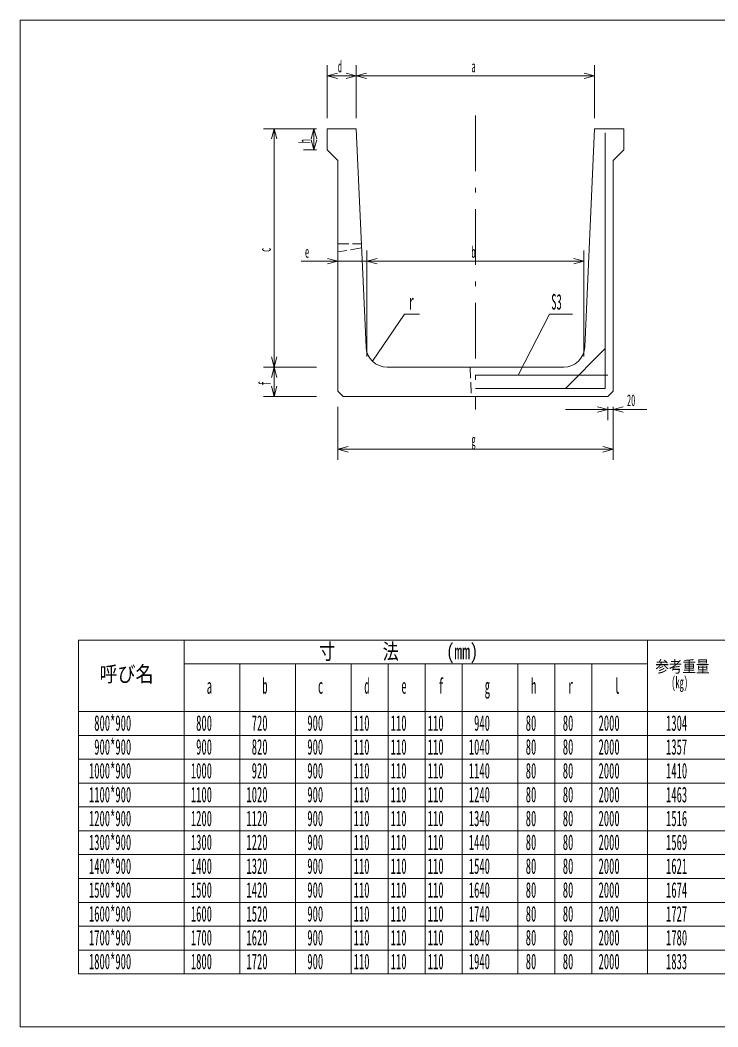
# Model space of a CAD drawing. Units: millimetres, scale not verified. Extents: x 74 to 5614, y 79 to 3879.
# Drawn here: x 74 to 2709, y 79 to 3879 of the extents above; entities that cross this region are included whole.
import ezdxf
from ezdxf.enums import TextEntityAlignment as Align

# ---------------------------------------------------------------- set-up
doc = ezdxf.new("R2010")
doc.units = ezdxf.units.MM
doc.header["$LTSCALE"] = 7
doc.linetypes.add('USER1', pattern=[50.5, 30, -9, 2.5, -9])
doc.linetypes.add('USER2', pattern=[8, 6, -2])
doc.layers.add('1', color=7, linetype='Continuous', lineweight=18)
doc.styles.add('ＭＳ ゴシック', font='')
doc.styles.get('ＭＳ ゴシック').set_extended_font_data('MS Gothic')

msp = doc.modelspace()

# ---------------------------------------------------------------- linework, layer by layer
at = {"layer": '1'}
for p, q in [((73.5, 3879), (5613.5, 3879)), ((73.5, 79), (73.5, 3879)), ((1233.5, 3709), (1233.5, 3509)), ((1343.5, 3709), (1343.5, 3509)), ((1343.5, 3709), (1343.5, 3509)), ((2243.5, 3709), (2243.5, 3509)), ((1233.5, 3669), (1272.137, 3679.353)), ((1343.5, 3669), (1233.5, 3669)), ((1233.5, 3669), (1272.137, 3658.647)), ((1343.5, 3669), (1304.863, 3679.353)), ((1343.5, 3669), (1304.863, 3658.647)), ((1343.5, 3669), (1382.137, 3679.353)), ((1343.5, 3669), (2243.5, 3669)), ((1343.5, 3669), (1382.137, 3658.647)), ((2243.5, 3669), (2204.863, 3679.353)), ((2243.5, 3669), (2204.863, 3658.647)), ((993.5, 3469), (1193.5, 3469)), ((1033.5, 3469), (1023.147, 3430.363)), ((1033.5, 3469), (1033.5, 2569)), ((1033.5, 3469), (1043.853, 3430.363)), ((1143.5, 3469), (1193.5, 3469)), ((1183.5, 3469), (1173.147, 3430.363)), ((1183.5, 3469), (1183.5, 3389)), ((1183.5, 3469), (1193.853, 3430.363)), ((1233.5, 3469), (1343.5, 3469)), ((1233.5, 3469), (1233.5, 3389)), ((1380.102, 2645.448), (1343.5, 3469)), ((2243.5, 3469), (2206.898, 2645.448)), ((2243.5, 3469), (2353.5, 3469)), ((2353.5, 3389), (2353.5, 3469)), ((1183.5, 3389), (1173.147, 3427.637)), ((1183.5, 3389), (1193.853, 3427.637)), ((2283.5, 2489), (2283.5, 3454)), ((1143.5, 3389), (1193.5, 3389)), ((1233.5, 3389), (1273.5, 3349)), ((2313.5, 3349), (2353.5, 3389)), ((1273.5, 3349), (1273.5, 2479)), ((2313.5, 3349), (2313.5, 2479)), ((1273.5, 3009), (1273.5, 2609)), ((1383.5, 3009), (1383.5, 2609)), ((1383.5, 3009), (1383.5, 2609)), ((2203.5, 3009), (2203.5, 2609)), ((1543.5, 2969), (1134.564, 2969)), ((1273.5, 2969), (1234.863, 2979.353)), ((1273.5, 2969), (1234.863, 2958.647)), ((1383.5, 2969), (1422.137, 2979.353)), ((1383.5, 2969), (1422.137, 2979.353)), ((1383.5, 2969), (2203.5, 2969)), ((1383.5, 2969), (1422.137, 2958.647)), ((1383.5, 2969), (1422.137, 2958.647)), ((2203.5, 2969), (2164.863, 2979.353)), ((2203.5, 2969), (2164.863, 2958.647)), ((1404.68, 2591.232), (1525.082, 2769)), ((1525.082, 2769), (1582.445, 2769)), ((1955.358, 2539), (2073.014, 2769)), ((2073.014, 2769), (2159.86, 2769)), ((2133.5, 2489), (2283.5, 2639)), ((1033.5, 2569), (1023.147, 2607.637)), ((1033.5, 2569), (1043.853, 2607.637)), ((993.5, 2569), (1193.5, 2569)), ((993.5, 2569), (1193.5, 2569)), ((1033.5, 2569), (1023.147, 2530.363)), ((1033.5, 2569), (1033.5, 2459)), ((1033.5, 2569), (1043.853, 2530.363)), ((2126.977, 2569), (1460.023, 2569)), ((1793.5, 2539), (2293.5, 2539)), ((1033.5, 2459), (1023.147, 2497.637)), ((1033.5, 2459), (1043.853, 2497.637)), ((1273.5, 2479), (1293.5, 2459)), ((1793.5, 2489), (2283.5, 2489)), ((2293.5, 2459), (2313.5, 2479)), ((993.5, 2459), (1193.5, 2459)), ((1293.5, 2459), (2293.5, 2459)), ((1273.5, 2219), (1273.5, 2419)), ((2440.969, 2409), (2133.5, 2409)), ((2293.5, 2409), (2254.863, 2419.353)), ((2293.5, 2409), (2254.863, 2398.647)), ((2293.5, 2369), (2293.5, 2419)), ((2313.5, 2409), (2352.137, 2419.353)), ((2313.5, 2219), (2313.5, 2419)), ((2313.5, 2369), (2313.5, 2419)), ((2313.5, 2409), (2352.137, 2398.647)), ((1273.5, 2259), (1312.137, 2269.353)), ((1273.5, 2259), (2313.5, 2259)), ((1273.5, 2259), (1312.137, 2248.647)), ((2313.5, 2259), (2274.863, 2269.353)), ((2313.5, 2259), (2274.863, 2248.647)), ((343.5, 1539), (293.5, 1539)), ((293.5, 1539), (293.5, 729)), ((343.5, 1539), (1113.5, 1539)), ((693.5, 1539), (693.5, 729)), ((1183.5, 1539), (1113.5, 1539)), ((1183.5, 1539), (3583.5, 1539)), ((2443.5, 1539), (2443.5, 1179)), ((693.5, 1449), (833.5, 1449)), ((903.5, 1449), (693.5, 1449)), ((903.5, 1449), (1008.5, 1449)), ((903.5, 1449), (903.5, 729)), ((973.5, 1449), (1113.5, 1449)), ((1183.5, 1449), (1113.5, 1449)), ((1113.5, 1449), (1113.5, 729)), ((1183.5, 1449), (1743.5, 1449)), ((1323.5, 1449), (1323.5, 279)), ((1463.5, 1449), (1463.5, 279)), ((1603.5, 1449), (1603.5, 279)), ((1953.5, 1449), (1743.5, 1449)), ((1743.5, 1449), (1743.5, 279)), ((1813.5, 1449), (2093.5, 1449)), ((1953.5, 1449), (1953.5, 279)), ((2093.5, 1449), (2233.5, 1449)), ((2093.5, 1449), (2093.5, 279)), ((2233.5, 1449), (2443.5, 1449)), ((2233.5, 1449), (2233.5, 729)), ((343.5, 1269), (293.5, 1269)), ((343.5, 1269), (833.5, 1269)), ((693.5, 1269), (903.5, 1269)), ((903.5, 1269), (1008.5, 1269)), ((973.5, 1269), (1113.5, 1269)), ((1183.5, 1269), (1113.5, 1269)), ((1183.5, 1269), (1743.5, 1269)), ((1953.5, 1269), (1743.5, 1269)), ((1813.5, 1269), (2093.5, 1269)), ((2093.5, 1269), (2233.5, 1269)), ((2233.5, 1269), (2443.5, 1269)), ((2443.5, 1269), (2743.5, 1269)), ((293.5, 1179), (3863.5, 1179)), ((2443.5, 1179), (2443.5, 729)), ((293.5, 1089), (3863.5, 1089)), ((293.5, 999), (3863.5, 999)), ((293.5, 909), (3863.5, 909)), ((293.5, 819), (3863.5, 819)), ((293.5, 729), (293.5, 549)), ((293.5, 729), (3863.5, 729)), ((693.5, 729), (693.5, 549)), ((903.5, 729), (903.5, 549)), ((1113.5, 549), (1113.5, 729)), ((2233.5, 729), (2233.5, 549)), ((2443.5, 729), (2443.5, 549)), ((293.5, 639), (3863.5, 639)), ((293.5, 549), (293.5, 369)), ((293.5, 549), (3863.5, 549)), ((693.5, 549), (693.5, 369)), ((903.5, 549), (903.5, 369)), ((1113.5, 549), (1113.5, 369)), ((2233.5, 549), (2233.5, 369)), ((2443.5, 549), (2443.5, 369)), ((293.5, 459), (3863.5, 459)), ((293.5, 369), (293.5, 279)), ((293.5, 369), (3863.5, 369)), ((693.5, 369), (693.5, 279)), ((903.5, 369), (903.5, 279)), ((1113.5, 369), (1113.5, 279)), ((2233.5, 369), (2233.5, 279)), ((2443.5, 369), (2443.5, 279)), ((293.5, 279), (3863.5, 279)), ((5613.5, 79), (73.5, 79))]:
    msp.add_line(p, q, dxfattribs=at)
at = {"layer": '1', "linetype": 'USER1'}
msp.add_line((1793.5, 3519), (1793.5, 2409), dxfattribs=at)
at = {"layer": '1', "linetype": 'USER2'}
for p, q in [((1273.5, 3034), (1362.833, 3034)), ((1363.5, 3019), (1273.5, 3004)), ((1773.5, 2569), (1778.5, 2459))]:
    msp.add_line(p, q, dxfattribs=at)
at = {"layer": '1'}
for centre, start, end in [((1460.023, 2649), 182.5448, 270), ((2126.977, 2649), 270, 357.4552)]:
    msp.add_arc(centre, 80, start, end, dxfattribs=at)

# ---------------------------------------------------------------- texts
at = {"layer": '1', "style": 'ＭＳ ゴシック'}
for s, height, width, p in [('d', 43.99, 0.5, (1273.5, 3669)), ('a', 43.99, 0.5, (1778.5, 3669)), ('e', 43.99, 0.5, (1149.564, 2969)), ('b', 43.99, 0.5, (1778.5, 2969)), ('r', 58.65, 0.5, (1542.445, 2769)), ('S3', 58.65, 0.5, (2079.86, 2769)), ('20', 43.99, 0.5, (2365.969, 2409)), ('g', 43.99, 0.5, (1778.5, 2259)), ('寸\u3000\u3000\u3000法\u3000\u3000\u3000(mm)', 58.65, 0.75, (1203.5, 1449)), ('呼び名', 58.65, 0.85, (373.5, 1364)), ('参考重量', 43.99, 0.85, (2473.5, 1404)), ('(kg)', 43.99, 0.5, (2533.5, 1344)), ('a', 58.65, 0.5, (778.5, 1319)), ('b', 58.65, 0.5, (988.5, 1319)), ('c', 58.65, 0.5, (1198.5, 1319)), ('d', 58.65, 0.5, (1373.5, 1319)), ('e', 58.65, 0.5, (1513.5, 1319)), ('f', 58.65, 0.5, (1653.5, 1319)), ('g', 58.65, 0.5, (1828.5, 1319)), ('h', 58.65, 0.5, (2003.5, 1319)), ('r', 58.65, 0.5, (2143.5, 1319)), ('l', 58.65, 0.5, (2318.5, 1319)), ('800*900', 58.65, 0.5, (353.5, 1179)), ('800', 58.65, 0.5, (738.5, 1179)), ('720', 58.65, 0.5, (948.5, 1179)), ('900', 58.65, 0.5, (1158.5, 1179)), ('110', 58.65, 0.5, (1333.5, 1179)), ('110', 58.65, 0.5, (1473.5, 1179)), ('110', 58.65, 0.5, (1613.5, 1179)), ('940', 58.65, 0.5, (1788.5, 1179)), ('80', 58.65, 0.5, (1983.5, 1179)), ('80', 58.65, 0.5, (2123.5, 1179)), ('2000', 58.65, 0.5, (2258.5, 1179)), ('1304', 58.65, 0.5, (2513.5, 1179)), ('900*900', 58.65, 0.5, (353.5, 1089)), ('900', 58.65, 0.5, (738.5, 1089)), ('820', 58.65, 0.5, (948.5, 1089)), ('900', 58.65, 0.5, (1158.5, 1089)), ('110', 58.65, 0.5, (1333.5, 1089)), ('110', 58.65, 0.5, (1473.5, 1089)), ('110', 58.65, 0.5, (1613.5, 1089)), ('1040', 58.65, 0.5, (1768.5, 1089)), ('80', 58.65, 0.5, (1983.5, 1089)), ('80', 58.65, 0.5, (2123.5, 1089)), ('2000', 58.65, 0.5, (2258.5, 1089)), ('1357', 58.65, 0.5, (2513.5, 1089)), ('1000*900', 58.65, 0.5, (333.5, 999)), ('1000', 58.65, 0.5, (718.5, 999)), ('920', 58.65, 0.5, (948.5, 999)), ('900', 58.65, 0.5, (1158.5, 999)), ('110', 58.65, 0.5, (1333.5, 999)), ('110', 58.65, 0.5, (1473.5, 999)), ('110', 58.65, 0.5, (1613.5, 999)), ('1140', 58.65, 0.5, (1768.5, 999)), ('80', 58.65, 0.5, (1983.5, 999)), ('80', 58.65, 0.5, (2123.5, 999)), ('2000', 58.65, 0.5, (2258.5, 999)), ('1410', 58.65, 0.5, (2513.5, 999)), ('1100*900', 58.65, 0.5, (333.5, 909)), ('1100', 58.65, 0.5, (718.5, 909)), ('1020', 58.65, 0.5, (928.5, 909)), ('900', 58.65, 0.5, (1158.5, 909)), ('110', 58.65, 0.5, (1333.5, 909)), ('110', 58.65, 0.5, (1473.5, 909)), ('110', 58.65, 0.5, (1613.5, 909)), ('1240', 58.65, 0.5, (1768.5, 909)), ('80', 58.65, 0.5, (1983.5, 909)), ('80', 58.65, 0.5, (2123.5, 909)), ('2000', 58.65, 0.5, (2258.5, 909)), ('1463', 58.65, 0.5, (2513.5, 909)), ('1200*900', 58.65, 0.5, (333.5, 819)), ('1200', 58.65, 0.5, (718.5, 819)), ('1120', 58.65, 0.5, (928.5, 819)), ('900', 58.65, 0.5, (1158.5, 819)), ('110', 58.65, 0.5, (1333.5, 819)), ('110', 58.65, 0.5, (1473.5, 819)), ('110', 58.65, 0.5, (1613.5, 819)), ('1340', 58.65, 0.5, (1768.5, 819)), ('80', 58.65, 0.5, (1983.5, 819)), ('80', 58.65, 0.5, (2123.5, 819)), ('2000', 58.65, 0.5, (2258.5, 819)), ('1516', 58.65, 0.5, (2513.5, 819)), ('1300*900', 58.65, 0.5, (333.5, 729)), ('1300', 58.65, 0.5, (718.5, 729)), ('1220', 58.65, 0.5, (928.5, 729)), ('900', 58.65, 0.5, (1158.5, 729)), ('110', 58.65, 0.5, (1333.5, 729)), ('110', 58.65, 0.5, (1473.5, 729)), ('110', 58.65, 0.5, (1613.5, 729)), ('1440', 58.65, 0.5, (1768.5, 729)), ('80', 58.65, 0.5, (1983.5, 729)), ('80', 58.65, 0.5, (2123.5, 729)), ('2000', 58.65, 0.5, (2258.5, 729)), ('1569', 58.65, 0.5, (2513.5, 729)), ('1400*900', 58.65, 0.5, (333.5, 639)), ('1400', 58.65, 0.5, (718.5, 639)), ('1320', 58.65, 0.5, (928.5, 639)), ('900', 58.65, 0.5, (1158.5, 639)), ('110', 58.65, 0.5, (1333.5, 639)), ('110', 58.65, 0.5, (1473.5, 639)), ('110', 58.65, 0.5, (1613.5, 639)), ('1540', 58.65, 0.5, (1768.5, 639)), ('80', 58.65, 0.5, (1983.5, 639)), ('80', 58.65, 0.5, (2123.5, 639)), ('2000', 58.65, 0.5, (2258.5, 639)), ('1621', 58.65, 0.5, (2513.5, 639)), ('1500*900', 58.65, 0.5, (333.5, 549)), ('1500', 58.65, 0.5, (718.5, 549)), ('1420', 58.65, 0.5, (928.5, 549)), ('900', 58.65, 0.5, (1158.5, 549)), ('110', 58.65, 0.5, (1333.5, 549)), ('110', 58.65, 0.5, (1473.5, 549)), ('110', 58.65, 0.5, (1613.5, 549)), ('1640', 58.65, 0.5, (1768.5, 549)), ('80', 58.65, 0.5, (1983.5, 549)), ('80', 58.65, 0.5, (2123.5, 549)), ('2000', 58.65, 0.5, (2258.5, 549)), ('1674', 58.65, 0.5, (2513.5, 549)), ('1600*900', 58.65, 0.5, (333.5, 459)), ('1600', 58.65, 0.5, (718.5, 459)), ('1520', 58.65, 0.5, (928.5, 459)), ('900', 58.65, 0.5, (1158.5, 459)), ('110', 58.65, 0.5, (1333.5, 459)), ('110', 58.65, 0.5, (1473.5, 459)), ('110', 58.65, 0.5, (1613.5, 459)), ('1740', 58.65, 0.5, (1768.5, 459)), ('80', 58.65, 0.5, (1983.5, 459)), ('80', 58.65, 0.5, (2123.5, 459)), ('2000', 58.65, 0.5, (2258.5, 459)), ('1727', 58.65, 0.5, (2513.5, 459)), ('1700*900', 58.65, 0.5, (333.5, 369)), ('1700', 58.65, 0.5, (718.5, 369)), ('1620', 58.65, 0.5, (928.5, 369)), ('900', 58.65, 0.5, (1158.5, 369)), ('110', 58.65, 0.5, (1333.5, 369)), ('110', 58.65, 0.5, (1473.5, 369)), ('110', 58.65, 0.5, (1473.5, 369)), ('110', 58.65, 0.5, (1613.5, 369)), ('110', 58.65, 0.5, (1613.5, 369)), ('1840', 58.65, 0.5, (1768.5, 369)), ('80', 58.65, 0.5, (1983.5, 369)), ('80', 58.65, 0.5, (1983.5, 369)), ('80', 58.65, 0.5, (2123.5, 369)), ('80', 58.65, 0.5, (2123.5, 369)), ('2000', 58.65, 0.5, (2258.5, 369)), ('1780', 58.65, 0.5, (2513.5, 369)), ('1800*900', 58.65, 0.5, (333.5, 279)), ('1800', 58.65, 0.5, (718.5, 279)), ('1720', 58.65, 0.5, (928.5, 279)), ('900', 58.65, 0.5, (1158.5, 279)), ('110', 58.65, 0.5, (1333.5, 279)), ('110', 58.65, 0.5, (1473.5, 279)), ('110', 58.65, 0.5, (1613.5, 279)), ('1940', 58.65, 0.5, (1768.5, 279)), ('80', 58.65, 0.5, (1983.5, 279)), ('80', 58.65, 0.5, (2123.5, 279)), ('2000', 58.65, 0.5, (2258.5, 279)), ('1833', 58.65, 0.5, (2513.5, 279))]:
    msp.add_text(s, height=height, dxfattribs=dict(at, width=width)).set_placement(p, align=Align.BOTTOM_LEFT)
at = {"layer": '1', "style": 'ＭＳ ゴシック', "width": 0.5}
for s, p in [('h', (1183.5, 3414)), ('c', (1033.5, 3004)), ('f', (1033.5, 2499))]:
    msp.add_text(s, height=43.99, rotation=90, dxfattribs=at).set_placement(p, align=Align.BOTTOM_LEFT)

doc.saveas('drawing.dxf')
